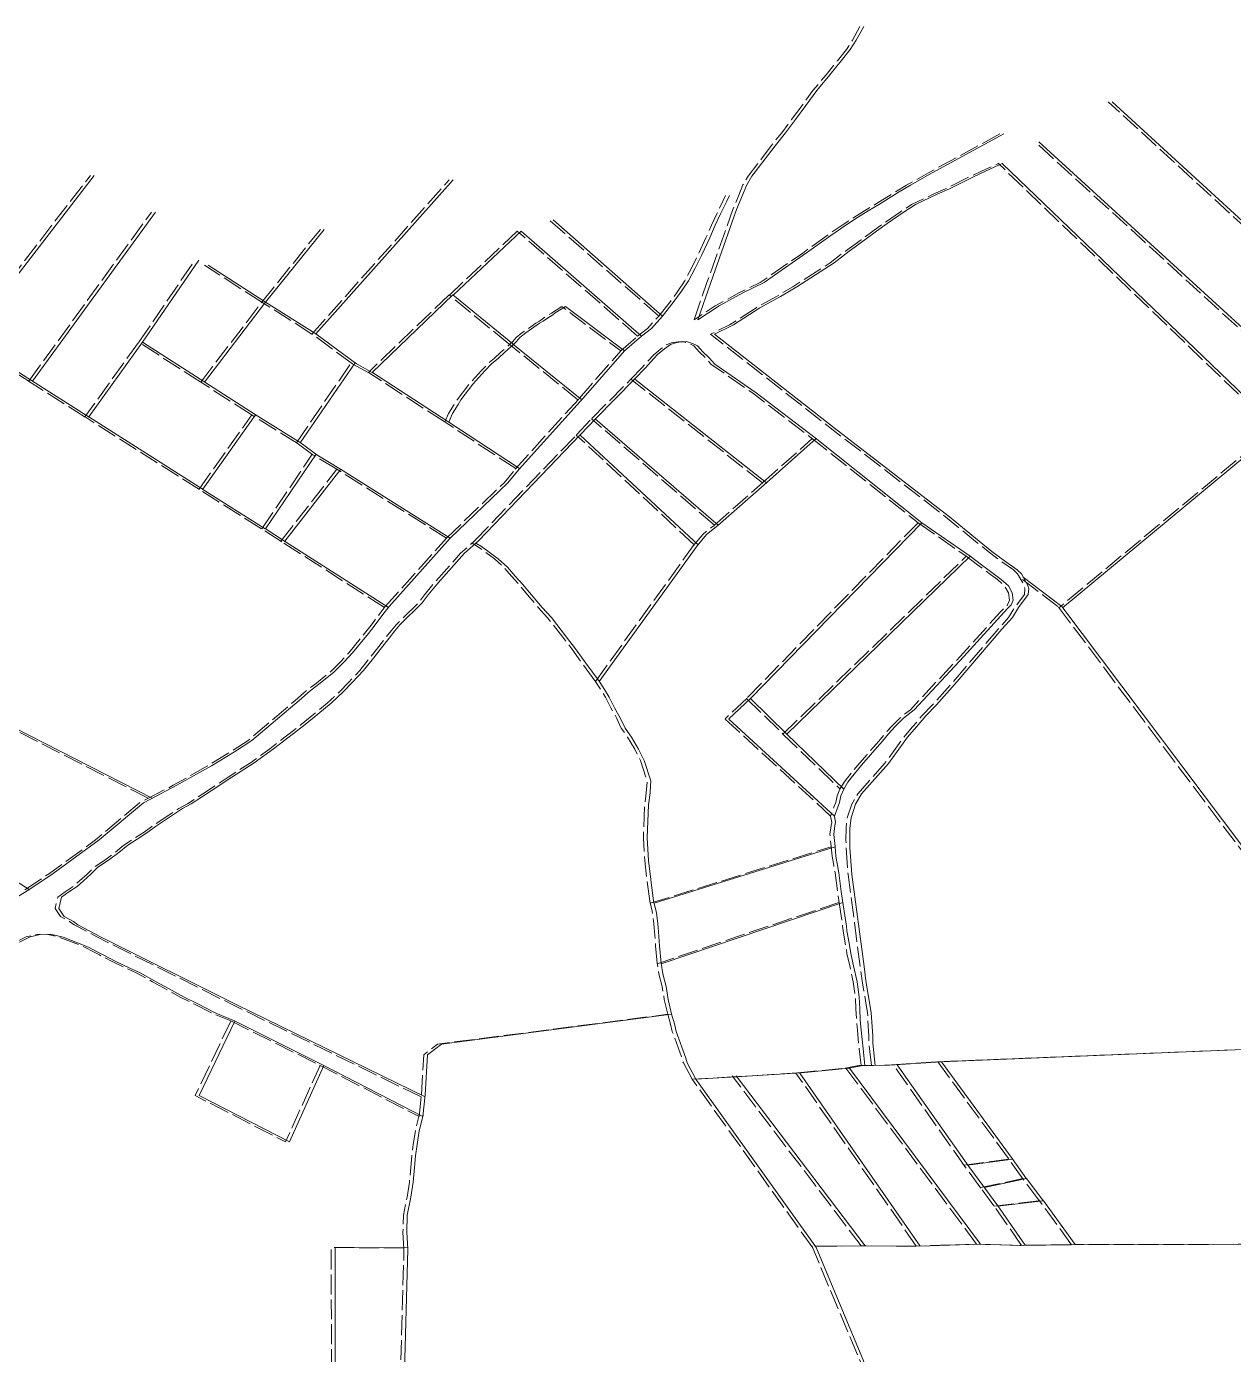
# Model space of a CAD drawing. Header units: millimetres. Extents: x 611548 to 616630, y 1316670 to 1320037.
# Drawn here: x 613861 to 614588, y 1318930 to 1319729 of the extents above; entities that cross this region are included whole.
import ezdxf

# ---------------------------------------------------------------- set-up
doc = ezdxf.new("R2010")
doc.units = ezdxf.units.MM
doc.linetypes.add('ACAD_ISO02W100', pattern=[15, 12, -3])
doc.layers.add('2', color=7, linetype='Continuous')
doc.layers.add('FONDO_MANAGUA', color=8, linetype='ACAD_ISO02W100')

msp = doc.modelspace()

# ---------------------------------------------------------------- linework, layer by layer
at = {"layer": '2', "color": 1, "lineweight": 0}
for p, q in [((614665.45913, 1319546.20976), (614515.02613, 1319684.17076)), ((614637.05513, 1319508.17376), (614470.93413, 1319660.11176)), ((614615.16713, 1319487.27276), (614448.88013, 1319646.98076)), ((613825.76113, 1319540.91176), (613902.02113, 1319639.85276)), ((614035.43913, 1319544.31876), (614118.18913, 1319637.21276)), ((613864.89313, 1319515.94876), (613938.85813, 1319617.74776)), ((614005.26613, 1319563.47176), (614040.54013, 1319607.33276)), ((614159.12613, 1319606.33576), (614118.25213, 1319567.76976)), ((614231.60213, 1319543.08476), (614159.12613, 1319606.33576)), ((614244.32713, 1319555.11876), (614178.44113, 1319613.01176)), ((613931.15713, 1319539.36476), (613964.95013, 1319588.75576)), ((614005.26613, 1319563.47176), (613970.65713, 1319585.68876)), ((614118.02413, 1319567.95676), (614069.43713, 1319521.13376)), ((614154.07513, 1319538.31576), (614118.02413, 1319567.95676)), ((613968.50313, 1319515.34876), (614005.26613, 1319563.47176)), ((614035.43913, 1319544.31876), (614005.26613, 1319563.47176)), ((614059.92613, 1319526.37076), (614035.43913, 1319544.31876)), ((614221.41513, 1319534.21176), (614231.60213, 1319543.08476)), ((613864.31113, 1319516.31776), (613824.79313, 1319541.52976)), ((614195.66813, 1319504.68976), (614154.01313, 1319538.36576)), ((614196.47013, 1319505.57776), (614221.42313, 1319534.22076)), ((614026.09013, 1319478.86776), (614059.13913, 1319526.94776)), ((614069.62813, 1319521.02876), (614059.77513, 1319526.45376)), ((614115.05013, 1319491.59376), (614069.53913, 1319521.08676)), ((613898.97813, 1319494.31976), (613864.22013, 1319516.37576)), ((613998.88413, 1319495.76076), (613968.58513, 1319515.29576)), ((614204.05913, 1319493.48276), (614227.47713, 1319517.04776)), ((614306.82713, 1319454.70876), (614227.54013, 1319517.11476)), ((614157.89713, 1319462.87076), (614196.47013, 1319505.57776)), ((613967.67013, 1319450.74376), (613898.83013, 1319494.41376)), ((613967.46513, 1319450.87376), (613999.23013, 1319495.54576)), ((614026.64913, 1319478.52076), (613998.88413, 1319495.76076)), ((614158.24013, 1319463.25076), (614115.05013, 1319491.59376)), ((614194.76713, 1319483.59876), (614204.05913, 1319493.48276)), ((614277.81013, 1319429.20276), (614203.81713, 1319493.22576)), ((614615.16713, 1319487.27276), (614485.29013, 1319379.47576)), ((614036.02913, 1319471.62976), (614026.64913, 1319478.52076)), ((614133.41713, 1319419.73976), (614194.76713, 1319483.59876)), ((614265.67113, 1319417.39376), (614194.64013, 1319483.46676)), ((614307.06613, 1319454.91876), (614336.80613, 1319481.29276)), ((614336.20513, 1319481.76976), (614400.49313, 1319430.68876)), ((614005.28413, 1319426.90076), (614035.66613, 1319471.89676)), ((614050.35613, 1319462.94476), (614036.02913, 1319471.62976)), ((614016.76513, 1319419.51076), (614050.47013, 1319462.87376)), ((614116.47713, 1319421.38376), (614050.35613, 1319462.94476)), ((614277.67513, 1319429.08476), (614307.06613, 1319454.91876)), ((614005.03313, 1319427.06276), (613967.54313, 1319450.74376)), ((614400.49313, 1319430.68876), (614297.23513, 1319324.82376)), ((614400.49313, 1319430.68876), (614429.53713, 1319410.42376)), ((614017.24013, 1319419.20476), (614004.94313, 1319427.12076)), ((613936.89313, 1319264.70076), (613637.19313, 1319418.03276)), ((614079.18613, 1319379.56876), (614017.24013, 1319419.20476)), ((614079.61613, 1319380.12976), (614116.40713, 1319421.31676)), ((614206.19413, 1319335.12076), (614265.07613, 1319416.66976)), ((614319.15013, 1319303.40776), (614429.53713, 1319410.42376)), ((614484.77113, 1319380.16476), (614461.54913, 1319397.86376)), ((614618.49713, 1319202.43476), (614484.77113, 1319380.16476)), ((614297.29613, 1319324.88676), (614284.25513, 1319312.53676)), ((614297.23513, 1319324.82376), (614319.15013, 1319303.40776)), ((614284.25513, 1319312.40976), (614347.85413, 1319254.01476)), ((614319.15013, 1319303.40776), (614353.49513, 1319270.16476)), ((613764.09713, 1319271.42576), (613862.95413, 1319209.85476)), ((614239.24713, 1319201.43776), (614348.19513, 1319235.55376)), ((614352.86613, 1319201.99476), (614243.44813, 1319165.09276)), ((613986.59213, 1319130.58276), (614039.98213, 1319103.98776)), ((614039.98213, 1319103.98776), (614099.96513, 1319073.05276)), ((614327.80813, 1319099.29776), (614356.63613, 1319102.13276)), ((614356.63613, 1319102.13276), (614364.89313, 1319103.75976)), ((614435.76113, 1318996.14576), (614357.00213, 1319102.20476)), ((614364.89313, 1319103.75976), (614371.36813, 1319103.73976)), ((614371.36813, 1319103.73976), (614384.44713, 1319104.08176)), ((614384.44713, 1319104.08176), (614412.13013, 1319106.02976)), ((614428.74113, 1319042.94976), (614385.70113, 1319104.16976)), ((614454.90713, 1319047.82576), (614412.40013, 1319106.04076)), ((614264.44213, 1319095.55176), (614288.56913, 1319096.87576)), ((614337.08013, 1318993.92376), (614264.44213, 1319095.55176)), ((614288.56913, 1319096.87576), (614327.80813, 1319099.29776)), ((614366.28313, 1318995.10176), (614288.57013, 1319097.51176)), ((614399.45513, 1318995.00976), (614326.96313, 1319099.24576)), ((614099.96513, 1319073.05276), (614101.39213, 1319086.01076)), ((614428.22113, 1319043.68976), (614455.20313, 1319047.40576)), ((614463.51213, 1319035.60076), (614454.90713, 1319047.82576)), ((614438.35913, 1319029.95876), (614428.74113, 1319042.94976)), ((614438.18013, 1319030.20076), (614463.51313, 1319035.72776)), ((614473.25813, 1319022.73576), (614463.51313, 1319035.72776)), ((614446.20613, 1319019.26076), (614438.35913, 1319029.95876)), ((614446.34313, 1319019.06376), (614473.63313, 1319022.34976)), ((614492.87413, 1318995.86576), (614473.25913, 1319022.86376)), ((614462.78613, 1318995.46376), (614446.20613, 1319019.26076)), ((614086.16413, 1318821.48576), (614090.88813, 1318993.14976)), ((614366.66713, 1318995.10476), (614336.40113, 1318994.87376)), ((614404.49913, 1318832.58676), (614337.08013, 1318993.79676)), ((614399.29713, 1318995.00476), (614366.54013, 1318995.10476)), ((614434.97813, 1318996.16676), (614399.29713, 1318995.00476)), ((614461.76713, 1318995.44976), (614434.97813, 1318996.16676)), ((614492.49413, 1318995.86476), (614461.76713, 1318995.44976)), ((614665.31913, 1318996.24476), (614492.49413, 1318995.86476))]:
    msp.add_line(p, q, dxfattribs=at)
for points in [[(614265.65313, 1319552.89276), (614273.32413, 1319575.36176), (614288.91813, 1319619.28276), (614292.49413, 1319627.91276), (614295.04813, 1319634.13176), (614298.10713, 1319639.33276), (614306.13113, 1319649.85576), (614312.11713, 1319657.71576), (614318.35713, 1319665.44876), (614324.34413, 1319673.43576), (614330.71213, 1319681.93076), (614337.20913, 1319690.93276), (614345.10313, 1319700.43976), (614351.98013, 1319708.93276), (614357.32813, 1319715.65176), (614361.02413, 1319721.23176), (614365.48713, 1319729.47776)], [(614449.76713, 1319664.79376), (614406.79713, 1319641.41576), (614393.57413, 1319633.95876), (614385.81813, 1319629.28076), (614374.88313, 1319622.45176), (614368.14413, 1319618.53276), (614361.78613, 1319614.48576), (614354.79213, 1319609.93276), (614345.76313, 1319603.60576), (614331.00913, 1319593.10376), (614311.67813, 1319579.69276), (614305.44713, 1319575.39176), (614292.60813, 1319569.07676), (614278.36913, 1319561.24176), (614265.65313, 1319552.89276)], [(614460.44013, 1319399.80876), (614457.90613, 1319402.23076), (614450.30113, 1319407.71776), (614442.69613, 1319413.33276), (614435.09313, 1319419.45576), (614417.09813, 1319434.25076), (614347.64713, 1319487.83476), (614275.53513, 1319544.22176), (614286.97613, 1319549.77876), (614302.99813, 1319560.14976), (614315.33013, 1319566.97376), (614325.12113, 1319572.78976), (614347.62813, 1319587.20776), (614356.78713, 1319594.29576), (614366.19813, 1319601.00276), (614373.19413, 1319606.31776), (614379.68013, 1319610.87276), (614389.85413, 1319617.95876), (614396.59413, 1319622.38576), (614409.68613, 1319628.44476), (614417.05813, 1319631.72676), (614431.67713, 1319639.05276), (614438.79513, 1319642.46176), (614449.21813, 1319647.13176)], [(614244.32713, 1319555.11876), (614251.33113, 1319563.99276), (614255.79013, 1319570.07876), (614259.99513, 1319576.41976), (614263.94913, 1319584.03176), (614267.77613, 1319591.51776), (614272.75313, 1319602.30376), (614276.07213, 1319609.79176), (614279.26213, 1319616.64376), (614282.96313, 1319624.38376), (614284.62113, 1319627.80976)], [(614154.52213, 1319537.95476), (614156.42913, 1319539.88376), (614158.46613, 1319542.16476), (614161.90113, 1319544.94976), (614165.46213, 1319547.48076), (614170.29513, 1319550.76976), (614172.45613, 1319552.03376), (614175.00013, 1319553.93176), (614178.30613, 1319555.95576), (614179.70513, 1319556.96776), (614185.93613, 1319560.88776), (614221.42313, 1319534.22076)], [(614231.60213, 1319543.08476), (614237.58013, 1319547.64176), (614244.32713, 1319555.11876)], [(613968.64313, 1319515.25876), (613931.06013, 1319539.42676), (613931.15013, 1319539.36876), (613898.71613, 1319494.48576)], [(614115.57613, 1319491.24876), (614117.72813, 1319496.41476), (614121.16913, 1319501.86876), (614122.82613, 1319504.65876), (614130.08613, 1319514.16776), (614137.34213, 1319522.15076), (614141.54213, 1319526.45876), (614145.23213, 1319529.62476), (614149.30313, 1319533.29676), (614154.52213, 1319537.95476)], [(614227.47713, 1319517.04776), (614234.09613, 1319524.01676), (614237.27913, 1319527.56476), (614241.35213, 1319531.87276), (614245.55013, 1319535.29076), (614249.11113, 1319537.94876), (614252.03413, 1319539.08376), (614256.09913, 1319539.70676), (614259.27313, 1319539.56976), (614262.44513, 1319538.67076), (614265.36113, 1319537.13676), (614268.65413, 1319533.56876), (614272.20113, 1319530.25376), (614275.74713, 1319526.17676), (614300.71813, 1319508.81776), (614336.20513, 1319481.76976)], [(614116.40713, 1319421.31676), (614151.14913, 1319454.75876), (614157.89713, 1319462.87076)], [(614265.07613, 1319416.66976), (614270.80613, 1319423.64176), (614277.67513, 1319429.08476)], [(614101.26013, 1319084.80776), (613988.26513, 1319140.10876), (613905.83313, 1319181.27776), (613892.26513, 1319188.56276), (613889.47613, 1319190.47776), (613884.02413, 1319193.54376), (613880.73413, 1319198.25576), (613882.40113, 1319205.11276), (613886.85213, 1319208.40276), (613891.68513, 1319211.56476), (613895.50213, 1319214.98476), (613900.08213, 1319219.03676), (613904.28213, 1319223.21776), (613910.64113, 1319227.51876), (613916.87313, 1319232.07476), (613922.21613, 1319236.37876), (613927.93813, 1319240.17376), (613934.42413, 1319244.34776), (613938.23913, 1319247.13176), (613939.00213, 1319247.76476), (613955.28013, 1319258.51576), (613960.49213, 1319261.42276), (613966.72313, 1319265.47076), (613972.57313, 1319269.26476), (613984.90813, 1319277.35976), (613998.38713, 1319286.08676), (614010.08913, 1319294.56576), (614019.37413, 1319301.65376), (614029.04113, 1319309.12176), (614036.67413, 1319315.32476), (614044.68913, 1319322.03576), (614052.06913, 1319328.74776), (614057.67013, 1319334.70376), (614064.28913, 1319341.67276), (614070.14713, 1319349.15176), (614074.34913, 1319354.34976), (614079.69813, 1319361.19476), (614083.13713, 1319365.63176), (614086.19213, 1319369.18076), (614099.55513, 1319382.35576), (614103.24913, 1319387.17376), (614109.10613, 1319394.39876), (614125.02013, 1319412.26876), (614133.41713, 1319419.73976)], [(614206.09713, 1319335.26776), (614198.12313, 1319346.09276), (614191.92213, 1319354.75276), (614186.47913, 1319361.75876), (614177.36513, 1319373.47776), (614171.79313, 1319379.59476), (614165.33613, 1319387.23876), (614159.89213, 1319393.73576), (614155.58613, 1319398.45076), (614150.90113, 1319403.92976), (614145.32713, 1319408.90276), (614135.18713, 1319416.43076), (614131.92913, 1319418.41576)], [(614429.53713, 1319410.42376), (614436.32813, 1319405.21876), (614440.13113, 1319402.53876), (614444.18713, 1319399.47676), (614448.24313, 1319396.54176), (614452.67713, 1319392.58876), (614454.95313, 1319388.51576), (614455.57713, 1319384.06576), (614454.30113, 1319381.27376), (614452.13713, 1319378.99376), (614449.97313, 1319376.71276), (614425.78613, 1319350.10076), (614395.87313, 1319318.04176), (614389.51313, 1319312.97776), (614384.42213, 1319307.91076), (614380.47513, 1319303.47476), (614376.78313, 1319299.16576), (614373.60013, 1319295.48976), (614369.65313, 1319290.80076), (614364.17913, 1319284.71776), (614357.93913, 1319277.11176), (614355.90113, 1319274.32276), (614353.47913, 1319270.13676)], [(614372.38713, 1319103.76676), (614370.89213, 1319117.21176), (614370.90213, 1319121.53176), (614370.04713, 1319135.51276), (614368.79513, 1319142.88676), (614366.79113, 1319154.71076), (614365.66913, 1319163.48276), (614358.30913, 1319218.78276), (614357.20513, 1319235.05176), (614357.08913, 1319239.49976), (614357.10513, 1319246.61676), (614357.88213, 1319252.96776), (614360.56813, 1319261.09276), (614364.13813, 1319267.30776), (614380.30613, 1319285.68476), (614391.89813, 1319301.40676), (614397.24513, 1319307.74476), (614402.84713, 1319314.33476), (614409.21113, 1319320.92376), (614421.81513, 1319335.11776), (614448.68013, 1319366.55076), (614455.04513, 1319373.64776), (614458.61413, 1319379.60876), (614464.60013, 1319387.34276), (614464.86213, 1319390.77276), (614464.35913, 1319392.93476), (614460.44013, 1319399.80876)], [(613935.86713, 1319264.16676), (613951.88513, 1319272.50476), (613961.92913, 1319278.19276), (613972.60913, 1319284.25976), (613986.46813, 1319292.73176), (613997.02313, 1319299.56176), (614025.39413, 1319323.61876), (614032.01013, 1319329.44476), (614038.11513, 1319334.00076), (614046.38313, 1319340.58376), (614052.62013, 1319346.79076), (614057.58513, 1319352.36676), (614067.13513, 1319363.90176), (614071.84713, 1319369.98676), (614075.92213, 1319375.31176), (614079.61613, 1319380.12976)], [(614238.92113, 1319202.75476), (614237.17513, 1319215.84876), (614235.93213, 1319227.16176), (614235.07613, 1319240.88876), (614235.88413, 1319260.70976), (614236.79113, 1319268.07776), (614237.05413, 1319272.14376), (614237.31513, 1319275.19276), (614233.28213, 1319287.53076), (614229.86913, 1319294.27676), (614225.57013, 1319301.53276), (614221.77413, 1319307.00876), (614218.86813, 1319313.24476), (614215.45413, 1319319.22776), (614212.16813, 1319325.59076), (614209.38613, 1319330.30176), (614206.09713, 1319335.26776)], [(614353.47913, 1319270.13676), (614351.69213, 1319266.20276), (614350.92113, 1319262.13876), (614350.02713, 1319259.98076), (614347.85413, 1319254.01476)], [(613862.60413, 1319209.62076), (613877.35613, 1319219.48776), (613905.08313, 1319239.60776), (613931.67213, 1319262.01876), (613935.86713, 1319264.16676)], [(614347.85413, 1319254.01476), (614348.48013, 1319250.20076), (614348.09513, 1319248.29576), (614347.44713, 1319242.96076), (614348.19213, 1319235.58776)], [(614348.19213, 1319235.58776), (614348.68613, 1319229.86776), (614349.68813, 1319224.27376), (614350.56713, 1319219.82376), (614351.93713, 1319208.63676), (614352.68613, 1319203.16976)], [(613778.22113, 1319123.72076), (613788.65213, 1319132.20276), (613793.99413, 1319136.12576), (613801.75113, 1319141.18576), (613813.21113, 1319154.87476), (613834.09313, 1319179.84476), (613843.77213, 1319192.39576), (613847.33813, 1319196.83276), (613851.03013, 1319200.88776), (613853.83013, 1319203.80176), (613856.37413, 1319205.82776), (613862.60413, 1319209.62076)], [(614243.40313, 1319165.38076), (614242.41213, 1319175.80376), (614241.79813, 1319184.31976), (614241.42813, 1319189.14976), (614240.80513, 1319194.10776), (614240.43013, 1319196.65076), (614238.92113, 1319202.75476)], [(614352.68613, 1319203.16976), (614355.06113, 1319187.65976), (614355.30813, 1319184.86276), (614356.68813, 1319177.48876), (614357.68913, 1319171.25876), (614359.32213, 1319163.88376), (614361.45713, 1319154.09176), (614362.70513, 1319145.06576), (614363.06913, 1319137.82176), (614363.43513, 1319131.33976), (614363.92713, 1319124.98376), (614365.04413, 1319113.79776), (614366.16313, 1319103.75576)], [(613856.94313, 1319178.12276), (613863.42613, 1319181.27976), (613869.39713, 1319182.65976), (613875.61913, 1319182.89476), (613883.35913, 1319181.09276), (613898.58113, 1319175.07376), (613903.90713, 1319172.26176), (613907.45813, 1319170.34476), (613914.68613, 1319166.63776), (613923.56413, 1319162.28976), (613929.65213, 1319159.60276), (613939.41613, 1319154.23576), (613949.05313, 1319148.86876), (613956.15313, 1319144.90776), (613964.39713, 1319140.81676), (613975.30313, 1319135.31876), (613986.59213, 1319130.58276)], [(614249.98413, 1319133.97076), (614247.66913, 1319143.51076), (614246.41713, 1319151.26576), (614244.40413, 1319159.02376), (614243.40313, 1319165.38076)], [(614101.39213, 1319086.01076), (614102.84613, 1319110.27776), (614111.11413, 1319116.60576), (614249.80613, 1319134.60876)], [(614249.80613, 1319134.60876), (614251.44313, 1319128.75876), (614252.44813, 1319124.30776), (614258.25013, 1319108.15176), (614259.13213, 1319105.35276), (614264.44213, 1319095.55176)], [(613986.63913, 1319130.55876), (613965.15513, 1319085.66376), (614019.55813, 1319057.79476), (614040.34313, 1319103.80176)], [(614412.13013, 1319106.02976), (614623.67913, 1319114.53476), (614623.67913, 1319114.53476), (614645.12013, 1319053.85376)], [(614090.88813, 1318993.14976), (614090.27713, 1319003.44476), (614090.55513, 1319013.60976), (614092.73913, 1319024.40476), (614094.15813, 1319033.54976), (614094.94013, 1319042.31576), (614095.59213, 1319049.30276), (614096.49713, 1319056.16276), (614097.78613, 1319064.41876), (614100.06213, 1319073.93176)], [(614090.84613, 1318993.85376), (614047.08613, 1318994.17276), (614047.31413, 1318822.62076)]]:
    msp.add_lwpolyline(points, dxfattribs=at)
at = {"layer": 'FONDO_MANAGUA', "color": 1, "lineweight": 0}
for p, q in [((614663.16525, 1319546.20271), (614512.73225, 1319684.16371)), ((614634.76125, 1319508.16671), (614468.64025, 1319660.10471)), ((614612.87325, 1319487.26571), (614446.58625, 1319646.97371)), ((613823.46725, 1319540.90471), (613899.72725, 1319639.84571)), ((614033.14525, 1319544.31171), (614115.89525, 1319637.20571)), ((613862.59925, 1319515.94171), (613936.56425, 1319617.74071)), ((614002.97225, 1319563.46471), (614038.24625, 1319607.32571)), ((614156.83225, 1319606.32871), (614115.95825, 1319567.76271)), ((614229.30825, 1319543.07771), (614156.83225, 1319606.32871)), ((614242.03325, 1319555.11171), (614176.14725, 1319613.00471)), ((613928.86325, 1319539.35771), (613962.65625, 1319588.74871)), ((614002.97225, 1319563.46471), (613968.36325, 1319585.68171)), ((614115.73025, 1319567.94971), (614067.14325, 1319521.12671)), ((614151.78125, 1319538.30871), (614115.73025, 1319567.94971)), ((613966.20925, 1319515.34171), (614002.97225, 1319563.46471)), ((614033.14525, 1319544.31171), (614002.97225, 1319563.46471)), ((614057.63225, 1319526.36371), (614033.14525, 1319544.31171)), ((614219.12125, 1319534.20471), (614229.30825, 1319543.07771)), ((613862.01725, 1319516.31071), (613822.49925, 1319541.52271)), ((614193.37425, 1319504.68271), (614151.71925, 1319538.35871)), ((614194.17625, 1319505.57071), (614219.12925, 1319534.21371)), ((614023.79625, 1319478.86071), (614056.84525, 1319526.94071)), ((614067.33425, 1319521.02171), (614057.48125, 1319526.44671)), ((614112.75625, 1319491.58671), (614067.24525, 1319521.07971)), ((613896.68425, 1319494.31271), (613861.92625, 1319516.36871)), ((613996.59025, 1319495.75371), (613966.29125, 1319515.28871)), ((614201.76525, 1319493.47571), (614225.18325, 1319517.04071)), ((614304.53325, 1319454.70171), (614225.24625, 1319517.10771)), ((614155.60325, 1319462.86371), (614194.17625, 1319505.57071)), ((613965.37625, 1319450.73671), (613896.53625, 1319494.40671)), ((613965.17125, 1319450.86671), (613996.93625, 1319495.53871)), ((614024.35525, 1319478.51371), (613996.59025, 1319495.75371)), ((614155.94625, 1319463.24371), (614112.75625, 1319491.58671)), ((614192.47325, 1319483.59171), (614201.76525, 1319493.47571)), ((614275.51625, 1319429.19571), (614201.52325, 1319493.21871)), ((614612.87325, 1319487.26571), (614482.99625, 1319379.46871)), ((614033.73525, 1319471.62271), (614024.35525, 1319478.51371)), ((614131.12325, 1319419.73271), (614192.47325, 1319483.59171)), ((614263.37725, 1319417.38671), (614192.34625, 1319483.45971)), ((614304.77225, 1319454.91171), (614334.51225, 1319481.28571)), ((614333.91125, 1319481.76271), (614398.19925, 1319430.68171)), ((614002.99025, 1319426.89371), (614033.37225, 1319471.88971)), ((614048.06225, 1319462.93771), (614033.73525, 1319471.62271)), ((614014.47125, 1319419.50371), (614048.17625, 1319462.86671)), ((614114.18325, 1319421.37671), (614048.06225, 1319462.93771)), ((614275.38125, 1319429.07771), (614304.77225, 1319454.91171)), ((614002.73925, 1319427.05571), (613965.24925, 1319450.73671)), ((614398.19925, 1319430.68171), (614294.94125, 1319324.81671)), ((614398.19925, 1319430.68171), (614427.24325, 1319410.41671)), ((614014.94625, 1319419.19771), (614002.64925, 1319427.11371)), ((613934.59925, 1319264.69371), (613634.89925, 1319418.02571)), ((614076.89225, 1319379.56171), (614014.94625, 1319419.19771)), ((614077.32225, 1319380.12271), (614114.11325, 1319421.30971)), ((614203.90025, 1319335.11371), (614262.78225, 1319416.66271)), ((614316.85625, 1319303.40071), (614427.24325, 1319410.41671)), ((614482.47725, 1319380.15771), (614459.25525, 1319397.85671)), ((614616.20325, 1319202.42771), (614482.47725, 1319380.15771)), ((614295.00225, 1319324.87971), (614281.96125, 1319312.52971)), ((614294.94125, 1319324.81671), (614316.85625, 1319303.40071)), ((614281.96125, 1319312.40271), (614345.56025, 1319254.00771)), ((614316.85625, 1319303.40071), (614351.20125, 1319270.15771)), ((614236.95325, 1319201.43071), (614345.90125, 1319235.54671)), ((614350.57225, 1319201.98771), (614241.15425, 1319165.08571)), ((613984.29825, 1319130.57571), (614037.68825, 1319103.98071)), ((614037.68825, 1319103.98071), (614097.67125, 1319073.04571)), ((614325.51425, 1319099.29071), (614354.34225, 1319102.12571)), ((614354.34225, 1319102.12571), (614362.59925, 1319103.75271)), ((614433.46725, 1318996.13871), (614354.70825, 1319102.19771)), ((614362.59925, 1319103.75271), (614369.07425, 1319103.73271)), ((614369.07425, 1319103.73271), (614382.15325, 1319104.07471)), ((614382.15325, 1319104.07471), (614409.83625, 1319106.02271)), ((614426.44725, 1319042.94271), (614383.40725, 1319104.16271)), ((614452.61325, 1319047.81871), (614410.10625, 1319106.03371)), ((614262.14825, 1319095.54471), (614286.27525, 1319096.86871)), ((614334.78625, 1318993.91671), (614262.14825, 1319095.54471)), ((614286.27525, 1319096.86871), (614325.51425, 1319099.29071)), ((614363.98925, 1318995.09471), (614286.27625, 1319097.50471)), ((614397.16125, 1318995.00271), (614324.66925, 1319099.23871)), ((614097.67125, 1319073.04571), (614099.09825, 1319086.00371)), ((614425.92725, 1319043.68271), (614452.90925, 1319047.39871)), ((614461.21825, 1319035.59371), (614452.61325, 1319047.81871)), ((614436.06525, 1319029.95171), (614426.44725, 1319042.94271)), ((614435.88625, 1319030.19371), (614461.21925, 1319035.72071)), ((614470.96425, 1319022.72871), (614461.21925, 1319035.72071)), ((614443.91225, 1319019.25371), (614436.06525, 1319029.95171)), ((614444.04925, 1319019.05671), (614471.33925, 1319022.34271)), ((614490.58025, 1318995.85871), (614470.96525, 1319022.85671)), ((614460.49225, 1318995.45671), (614443.91225, 1319019.25371)), ((614083.87025, 1318821.47871), (614088.59425, 1318993.14271)), ((614364.37325, 1318995.09771), (614334.10725, 1318994.86671)), ((614402.20525, 1318832.57971), (614334.78625, 1318993.78971)), ((614397.00325, 1318994.99771), (614364.24625, 1318995.09771)), ((614432.68425, 1318996.15971), (614397.00325, 1318994.99771)), ((614459.47325, 1318995.44271), (614432.68425, 1318996.15971)), ((614490.20025, 1318995.85771), (614459.47325, 1318995.44271)), ((614663.02525, 1318996.23771), (614490.20025, 1318995.85771))]:
    msp.add_line(p, q, dxfattribs=at)
at = {"layer": 'FONDO_MANAGUA', "color": 1, "lineweight": 0, "flags": 128}
for points in [[(614263.35925, 1319552.88571), (614271.03025, 1319575.35471), (614286.62425, 1319619.27571), (614290.20025, 1319627.90571), (614292.75425, 1319634.12471), (614295.81325, 1319639.32571), (614303.83725, 1319649.84871), (614309.82325, 1319657.70871), (614316.06325, 1319665.44171), (614322.05025, 1319673.42871), (614328.41825, 1319681.92371), (614334.91525, 1319690.92571), (614342.80925, 1319700.43271), (614349.68625, 1319708.92571), (614355.03425, 1319715.64471), (614358.73025, 1319721.22471), (614363.19325, 1319729.47071)], [(614447.47325, 1319664.78671), (614404.50325, 1319641.40871), (614391.28025, 1319633.95171), (614383.52425, 1319629.27371), (614372.58925, 1319622.44471), (614365.85025, 1319618.52571), (614359.49225, 1319614.47871), (614352.49825, 1319609.92571), (614343.46925, 1319603.59871), (614328.71525, 1319593.09671), (614309.38425, 1319579.68571), (614303.15325, 1319575.38471), (614290.31425, 1319569.06971), (614276.07525, 1319561.23471), (614263.35925, 1319552.88571)], [(614458.14625, 1319399.80171), (614455.61225, 1319402.22371), (614448.00725, 1319407.71071), (614440.40225, 1319413.32571), (614432.79925, 1319419.44871), (614414.80425, 1319434.24371), (614345.35325, 1319487.82771), (614273.24125, 1319544.21471), (614284.68225, 1319549.77171), (614300.70425, 1319560.14271), (614313.03625, 1319566.96671), (614322.82725, 1319572.78271), (614345.33425, 1319587.20071), (614354.49325, 1319594.28871), (614363.90425, 1319600.99571), (614370.90025, 1319606.31071), (614377.38625, 1319610.86571), (614387.56025, 1319617.95171), (614394.30025, 1319622.37871), (614407.39225, 1319628.43771), (614414.76425, 1319631.71971), (614429.38325, 1319639.04571), (614436.50125, 1319642.45471), (614446.92425, 1319647.12471)], [(614242.03325, 1319555.11171), (614249.03725, 1319563.98571), (614253.49625, 1319570.07171), (614257.70125, 1319576.41271), (614261.65525, 1319584.02471), (614265.48225, 1319591.51071), (614270.45925, 1319602.29671), (614273.77825, 1319609.78471), (614276.96825, 1319616.63671), (614280.66925, 1319624.37671), (614282.32725, 1319627.80271)], [(614152.22825, 1319537.94771), (614154.13525, 1319539.87671), (614156.17225, 1319542.15771), (614159.60725, 1319544.94271), (614163.16825, 1319547.47371), (614168.00125, 1319550.76271), (614170.16225, 1319552.02671), (614172.70625, 1319553.92471), (614176.01225, 1319555.94871), (614177.41125, 1319556.96071), (614183.64225, 1319560.88071), (614219.12925, 1319534.21371)], [(614229.30825, 1319543.07771), (614235.28625, 1319547.63471), (614242.03325, 1319555.11171)], [(613966.34925, 1319515.25171), (613928.76625, 1319539.41971), (613928.85625, 1319539.36171), (613896.42225, 1319494.47871)], [(614113.28225, 1319491.24171), (614115.43425, 1319496.40771), (614118.87525, 1319501.86171), (614120.53225, 1319504.65171), (614127.79225, 1319514.16071), (614135.04825, 1319522.14371), (614139.24825, 1319526.45171), (614142.93825, 1319529.61771), (614147.00925, 1319533.28971), (614152.22825, 1319537.94771)], [(614225.18325, 1319517.04071), (614231.80225, 1319524.00971), (614234.98525, 1319527.55771), (614239.05825, 1319531.86571), (614243.25625, 1319535.28371), (614246.81725, 1319537.94171), (614249.74025, 1319539.07671), (614253.80525, 1319539.69971), (614256.97925, 1319539.56271), (614260.15125, 1319538.66371), (614263.06725, 1319537.12971), (614266.36025, 1319533.56171), (614269.90725, 1319530.24671), (614273.45325, 1319526.16971), (614298.42425, 1319508.81071), (614333.91125, 1319481.76271)], [(614114.11325, 1319421.30971), (614148.85525, 1319454.75171), (614155.60325, 1319462.86371)], [(614262.78225, 1319416.66271), (614268.51225, 1319423.63471), (614275.38125, 1319429.07771)], [(614098.96625, 1319084.80071), (613985.97125, 1319140.10171), (613903.53925, 1319181.27071), (613889.97125, 1319188.55571), (613887.18225, 1319190.47071), (613881.73025, 1319193.53671), (613878.44025, 1319198.24871), (613880.10725, 1319205.10571), (613884.55825, 1319208.39571), (613889.39125, 1319211.55771), (613893.20825, 1319214.97771), (613897.78825, 1319219.02971), (613901.98825, 1319223.21071), (613908.34725, 1319227.51171), (613914.57925, 1319232.06771), (613919.92225, 1319236.37171), (613925.64425, 1319240.16671), (613932.13025, 1319244.34071), (613935.94525, 1319247.12471), (613936.70825, 1319247.75771), (613952.98625, 1319258.50871), (613958.19825, 1319261.41571), (613964.42925, 1319265.46371), (613970.27925, 1319269.25771), (613982.61425, 1319277.35271), (613996.09325, 1319286.07971), (614007.79525, 1319294.55871), (614017.08025, 1319301.64671), (614026.74725, 1319309.11471), (614034.38025, 1319315.31771), (614042.39525, 1319322.02871), (614049.77525, 1319328.74071), (614055.37625, 1319334.69671), (614061.99525, 1319341.66571), (614067.85325, 1319349.14471), (614072.05525, 1319354.34271), (614077.40425, 1319361.18771), (614080.84325, 1319365.62471), (614083.89825, 1319369.17371), (614097.26125, 1319382.34871), (614100.95525, 1319387.16671), (614106.81225, 1319394.39171), (614122.72625, 1319412.26171), (614131.12325, 1319419.73271)], [(614203.80325, 1319335.26071), (614195.82925, 1319346.08571), (614189.62825, 1319354.74571), (614184.18525, 1319361.75171), (614175.07125, 1319373.47071), (614169.49925, 1319379.58771), (614163.04225, 1319387.23171), (614157.59825, 1319393.72871), (614153.29225, 1319398.44371), (614148.60725, 1319403.92271), (614143.03325, 1319408.89571), (614132.89325, 1319416.42371), (614129.63525, 1319418.40871)], [(614427.24325, 1319410.41671), (614434.03425, 1319405.21171), (614437.83725, 1319402.53171), (614441.89325, 1319399.46971), (614445.94925, 1319396.53471), (614450.38325, 1319392.58171), (614452.65925, 1319388.50871), (614453.28325, 1319384.05871), (614452.00725, 1319381.26671), (614449.84325, 1319378.98671), (614447.67925, 1319376.70571), (614423.49225, 1319350.09371), (614393.57925, 1319318.03471), (614387.21925, 1319312.97071), (614382.12825, 1319307.90371), (614378.18125, 1319303.46771), (614374.48925, 1319299.15871), (614371.30625, 1319295.48271), (614367.35925, 1319290.79371), (614361.88525, 1319284.71071), (614355.64525, 1319277.10471), (614353.60725, 1319274.31571), (614351.18525, 1319270.12971)], [(614370.09325, 1319103.75971), (614368.59825, 1319117.20471), (614368.60825, 1319121.52471), (614367.75325, 1319135.50571), (614366.50125, 1319142.87971), (614364.49725, 1319154.70371), (614363.37525, 1319163.47571), (614356.01525, 1319218.77571), (614354.91125, 1319235.04471), (614354.79525, 1319239.49271), (614354.81125, 1319246.60971), (614355.58825, 1319252.96071), (614358.27425, 1319261.08571), (614361.84425, 1319267.30071), (614378.01225, 1319285.67771), (614389.60425, 1319301.39971), (614394.95125, 1319307.73771), (614400.55325, 1319314.32771), (614406.91725, 1319320.91671), (614419.52125, 1319335.11071), (614446.38625, 1319366.54371), (614452.75125, 1319373.64071), (614456.32025, 1319379.60171), (614462.30625, 1319387.33571), (614462.56825, 1319390.76571), (614462.06525, 1319392.92771), (614458.14625, 1319399.80171)], [(613933.57325, 1319264.15971), (613949.59125, 1319272.49771), (613959.63525, 1319278.18571), (613970.31525, 1319284.25271), (613984.17425, 1319292.72471), (613994.72925, 1319299.55471), (614023.10025, 1319323.61171), (614029.71625, 1319329.43771), (614035.82125, 1319333.99371), (614044.08925, 1319340.57671), (614050.32625, 1319346.78371), (614055.29125, 1319352.35971), (614064.84125, 1319363.89471), (614069.55325, 1319369.97971), (614073.62825, 1319375.30471), (614077.32225, 1319380.12271)], [(614236.62725, 1319202.74771), (614234.88125, 1319215.84171), (614233.63825, 1319227.15471), (614232.78225, 1319240.88171), (614233.59025, 1319260.70271), (614234.49725, 1319268.07071), (614234.76025, 1319272.13671), (614235.02125, 1319275.18571), (614230.98825, 1319287.52371), (614227.57525, 1319294.26971), (614223.27625, 1319301.52571), (614219.48025, 1319307.00171), (614216.57425, 1319313.23771), (614213.16025, 1319319.22071), (614209.87425, 1319325.58371), (614207.09225, 1319330.29471), (614203.80325, 1319335.26071)], [(614351.18525, 1319270.12971), (614349.39825, 1319266.19571), (614348.62725, 1319262.13171), (614347.73325, 1319259.97371), (614345.56025, 1319254.00771)], [(613860.31025, 1319209.61371), (613875.06225, 1319219.48071), (613902.78925, 1319239.60071), (613929.37825, 1319262.01171), (613933.57325, 1319264.15971)], [(614345.56025, 1319254.00771), (614346.18625, 1319250.19371), (614345.80125, 1319248.28871), (614345.15325, 1319242.95371), (614345.89825, 1319235.58071)], [(614345.89825, 1319235.58071), (614346.39225, 1319229.86071), (614347.39425, 1319224.26671), (614348.27325, 1319219.81671), (614349.64325, 1319208.62971), (614350.39225, 1319203.16271)], [(614241.10925, 1319165.37371), (614240.11825, 1319175.79671), (614239.50425, 1319184.31271), (614239.13425, 1319189.14271), (614238.51125, 1319194.10071), (614238.13625, 1319196.64371), (614236.62725, 1319202.74771)], [(614350.39225, 1319203.16271), (614352.76725, 1319187.65271), (614353.01425, 1319184.85571), (614354.39425, 1319177.48171), (614355.39525, 1319171.25171), (614357.02825, 1319163.87671), (614359.16325, 1319154.08471), (614360.41125, 1319145.05871), (614360.77525, 1319137.81471), (614361.14125, 1319131.33271), (614361.63325, 1319124.97671), (614362.75025, 1319113.79071), (614363.86925, 1319103.74871)], [(613823.08125, 1319144.53771), (613825.38025, 1319150.24871), (613828.44025, 1319155.32271), (613830.73325, 1319158.49271), (613838.75225, 1319166.98171), (613842.18625, 1319169.51271), (613849.43625, 1319175.08171), (613852.10625, 1319176.47171), (613854.64925, 1319178.11571), (613861.13225, 1319181.27271), (613867.10325, 1319182.65271), (613873.32525, 1319182.88771), (613881.06525, 1319181.08571), (613896.28725, 1319175.06671), (613901.61325, 1319172.25471), (613905.16425, 1319170.33771), (613912.39225, 1319166.63071), (613921.27025, 1319162.28271), (613927.35825, 1319159.59571), (613937.12225, 1319154.22871), (613946.75925, 1319148.86171), (613953.85925, 1319144.90071), (613962.10325, 1319140.80971), (613973.00925, 1319135.31171), (613984.29825, 1319130.57571)], [(614247.69025, 1319133.96371), (614245.37525, 1319143.50371), (614244.12325, 1319151.25871), (614242.11025, 1319159.01671), (614241.10925, 1319165.37371)], [(614099.09825, 1319086.00371), (614100.55225, 1319110.27071), (614108.82025, 1319116.59871), (614247.51225, 1319134.60171)], [(614247.51225, 1319134.60171), (614249.14925, 1319128.75171), (614250.15425, 1319124.30071), (614255.95625, 1319108.14471), (614256.83825, 1319105.34571), (614262.14825, 1319095.54471)], [(613984.34525, 1319130.55171), (613962.86125, 1319085.65671), (614017.26425, 1319057.78771), (614038.04925, 1319103.79471)], [(614409.83625, 1319106.02271), (614621.38525, 1319114.52771), (614621.38525, 1319114.52771), (614642.82625, 1319053.84671)], [(614088.59425, 1318993.14271), (614087.98325, 1319003.43771), (614088.26125, 1319013.60271), (614090.44525, 1319024.39771), (614091.86425, 1319033.54271), (614092.64625, 1319042.30871), (614093.29825, 1319049.29571), (614094.20325, 1319056.15571), (614095.49225, 1319064.41171), (614097.76825, 1319073.92471)], [(614088.55225, 1318993.84671), (614044.79225, 1318994.16571), (614045.02025, 1318822.61371)]]:
    msp.add_lwpolyline(points, dxfattribs=at)

doc.saveas('drawing.dxf')
